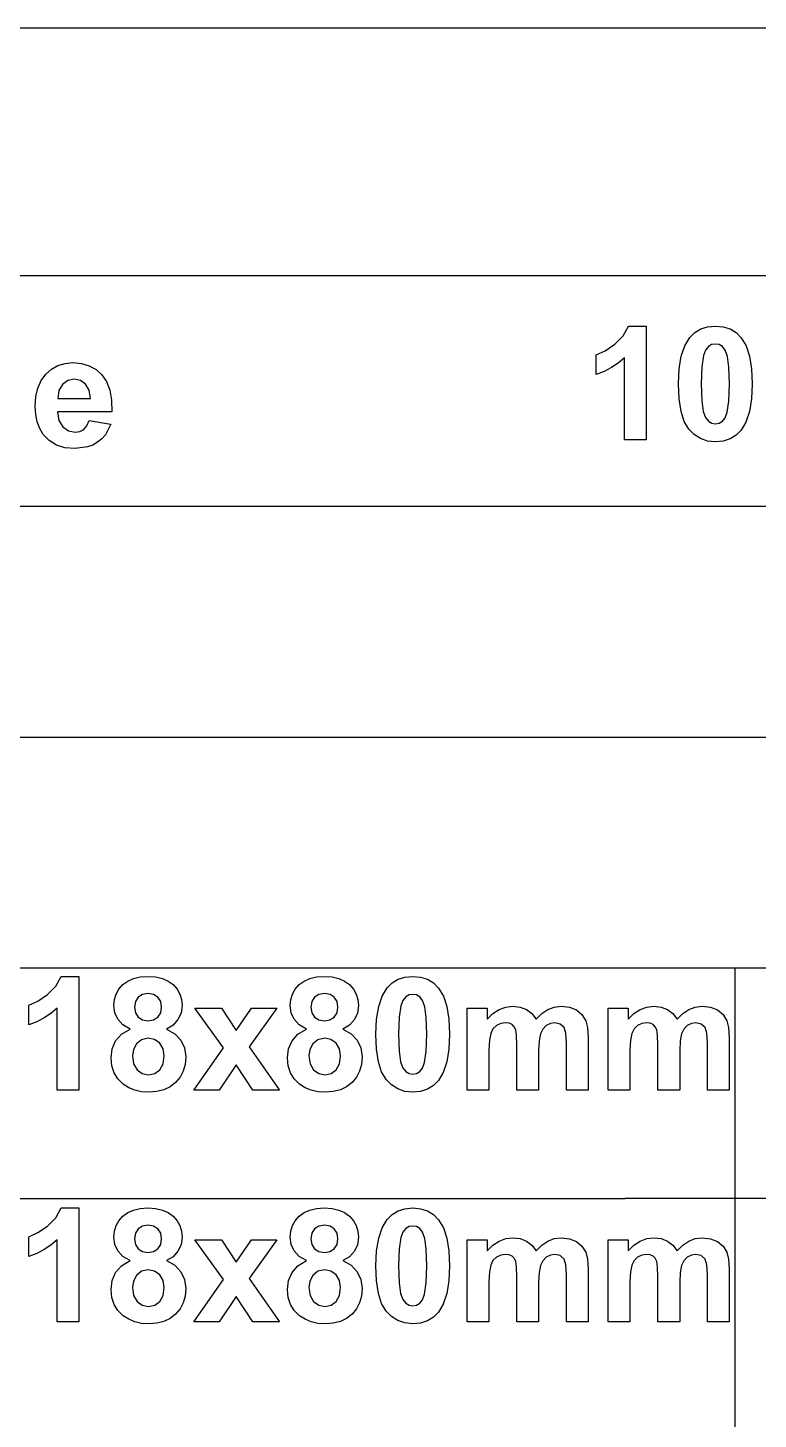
# Model space of a CAD drawing. Header units: metres. Extents: x 298 to 6408, y -126 to 1371.
# Drawn here: x 4341.4 to 4594.4, y 732.8 to 1215.3 of the extents above; entities that cross this region are included whole.
import ezdxf

# ---------------------------------------------------------------- set-up
doc = ezdxf.new("R2010")
doc.units = ezdxf.units.M

msp = doc.modelspace()

# ---------------------------------------------------------------- linework, layer by layer
at = {"layer": '1028mm x 80mm'}
for p, q in [((4547.59, 1108.49), (4549.42, 1111.86)), ((4549.42, 1111.86), (4555.54, 1111.86)), ((4555.54, 1111.86), (4555.54, 1072.37)), ((4572.4, 1109.6), (4574.47, 1110.86)), ((4574.47, 1110.86), (4576.85, 1111.61)), ((4576.85, 1111.61), (4579.55, 1111.86)), ((4579.55, 1111.86), (4582.25, 1111.61)), ((4582.25, 1111.61), (4584.64, 1110.84)), ((4584.64, 1110.84), (4586.72, 1109.57)), ((4541.34, 1103.31), (4544.67, 1105.57)), ((4544.67, 1105.57), (4547.59, 1108.49)), ((4567.74, 1101.4), (4568.95, 1105.01)), ((4568.95, 1105.01), (4570.64, 1107.84)), ((4570.64, 1107.84), (4572.4, 1109.6)), ((4578.25, 1105.4), (4577.11, 1104.74)), ((4579.55, 1105.61), (4578.25, 1105.4)), ((4580.84, 1105.4), (4579.55, 1105.61)), ((4581.98, 1104.74), (4580.84, 1105.4)), ((4586.72, 1109.57), (4588.48, 1107.79)), ((4588.48, 1107.79), (4590.16, 1104.97)), ((4590.16, 1104.97), (4591.36, 1101.37)), ((4538.26, 1101.91), (4541.34, 1103.31)), ((4538.26, 1095.07), (4538.26, 1101.91)), ((4548, 1100.78), (4545.84, 1098.98)), ((4548, 1072.37), (4548, 1100.78)), ((4567.02, 1097.01), (4567.74, 1101.4)), ((4575.44, 1101.62), (4574.86, 1097.69)), ((4576.16, 1103.52), (4575.44, 1101.62)), ((4577.11, 1104.74), (4576.16, 1103.52)), ((4582.95, 1103.44), (4581.98, 1104.74)), ((4583.73, 1101.28), (4582.95, 1103.44)), ((4584.26, 1097.61), (4583.73, 1101.28)), ((4591.36, 1101.37), (4592.08, 1096.97)), ((4540.97, 1096.12), (4538.26, 1095.07)), ((4543.5, 1097.42), (4540.97, 1096.12)), ((4545.84, 1098.98), (4543.5, 1097.42)), ((4566.78, 1091.85), (4567.02, 1097.01)), ((4574.86, 1097.69), (4574.67, 1091.77)), ((4584.43, 1091.77), (4584.26, 1097.61)), ((4592.08, 1096.97), (4592.32, 1091.77)), ((4567, 1086.62), (4566.78, 1091.85)), ((4574.67, 1091.77), (4574.84, 1085.93)), ((4584.24, 1085.85), (4584.43, 1091.77)), ((4592.32, 1091.77), (4592.08, 1086.58)), ((4567.66, 1082.26), (4567, 1086.62)), ((4574.84, 1085.93), (4575.36, 1082.26)), ((4583.65, 1081.95), (4584.24, 1085.85)), ((4592.08, 1086.58), (4591.35, 1082.18)), ((4568.76, 1078.75), (4567.66, 1082.26)), ((4575.36, 1082.26), (4576.15, 1080.1)), ((4582.94, 1080.04), (4583.65, 1081.95)), ((4591.35, 1082.18), (4590.15, 1078.56)), ((4570.29, 1076.12), (4568.76, 1078.75)), ((4572.19, 1074.19), (4570.29, 1076.12)), ((4576.15, 1080.1), (4577.12, 1078.81)), ((4577.12, 1078.81), (4578.26, 1078.17)), ((4578.26, 1078.17), (4579.55, 1077.95)), ((4579.55, 1077.95), (4580.84, 1078.17)), ((4580.84, 1078.17), (4581.99, 1078.83)), ((4581.99, 1078.83), (4582.94, 1080.04)), ((4590.15, 1078.56), (4588.46, 1075.73)), ((4555.54, 1072.37), (4548, 1072.37)), ((4574.36, 1072.81), (4572.19, 1074.19)), ((4576.82, 1071.98), (4574.36, 1072.81)), ((4579.55, 1071.7), (4576.82, 1071.98)), ((4582.25, 1071.95), (4579.55, 1071.7)), ((4584.63, 1072.71), (4582.25, 1071.95)), ((4586.7, 1073.97), (4584.63, 1072.71)), ((4588.46, 1075.73), (4586.7, 1073.97))]:
    msp.add_line(p, q, dxfattribs=at)
at = {"layer": '618x80mm'}
for p, q in [((4351.07, 882.96), (4352.9, 886.33)), ((4352.9, 886.33), (4359.01, 886.33)), ((4359.01, 886.33), (4359.01, 846.84)), ((4372.89, 881.92), (4374.24, 883.45)), ((4374.24, 883.45), (4375.94, 884.71)), ((4375.94, 884.71), (4377.96, 885.61)), ((4377.96, 885.61), (4380.3, 886.15)), ((4380.3, 886.15), (4382.97, 886.33)), ((4382.97, 886.33), (4385.62, 886.15)), ((4385.62, 886.15), (4387.95, 885.61)), ((4387.95, 885.61), (4389.97, 884.71)), ((4389.97, 884.71), (4391.68, 883.45)), ((4391.68, 883.45), (4393.03, 881.92)), ((4434.01, 881.92), (4435.35, 883.45)), ((4435.35, 883.45), (4437.05, 884.71)), ((4437.05, 884.71), (4439.07, 885.61)), ((4439.07, 885.61), (4441.41, 886.15)), ((4441.41, 886.15), (4444.08, 886.33)), ((4444.08, 886.33), (4446.73, 886.15)), ((4446.73, 886.15), (4449.06, 885.61)), ((4449.06, 885.61), (4451.08, 884.71)), ((4451.08, 884.71), (4452.79, 883.45)), ((4452.79, 883.45), (4454.14, 881.92)), ((4465.79, 882.3), (4467.54, 884.06)), ((4467.54, 884.06), (4469.61, 885.32)), ((4469.61, 885.32), (4471.99, 886.07)), ((4471.99, 886.07), (4474.69, 886.33)), ((4474.69, 886.33), (4477.39, 886.07)), ((4477.39, 886.07), (4479.78, 885.31)), ((4479.78, 885.31), (4481.86, 884.03)), ((4481.86, 884.03), (4483.63, 882.25)), ((4344.81, 877.77), (4348.15, 880.03)), ((4348.15, 880.03), (4351.07, 882.96)), ((4371.17, 876.18), (4371.36, 878.29)), ((4371.36, 878.29), (4371.93, 880.2)), ((4371.93, 880.2), (4372.89, 881.92)), ((4379.59, 879.06), (4378.62, 877.56)), ((4381.1, 880.02), (4379.59, 879.06)), ((4383.05, 880.34), (4381.1, 880.02)), ((4384.94, 880.02), (4383.05, 880.34)), ((4386.42, 879.07), (4384.94, 880.02)), ((4387.37, 877.58), (4386.42, 879.07)), ((4393.03, 881.92), (4394, 880.2)), ((4394, 880.2), (4394.58, 878.29)), ((4394.58, 878.29), (4394.77, 876.18)), ((4432.28, 876.18), (4432.47, 878.29)), ((4432.47, 878.29), (4433.05, 880.2)), ((4433.05, 880.2), (4434.01, 881.92)), ((4440.7, 879.06), (4439.74, 877.56)), ((4442.21, 880.02), (4440.7, 879.06)), ((4444.16, 880.34), (4442.21, 880.02)), ((4446.05, 880.02), (4444.16, 880.34)), ((4447.53, 879.07), (4446.05, 880.02)), ((4448.49, 877.58), (4447.53, 879.07)), ((4454.14, 881.92), (4455.11, 880.2)), ((4455.11, 880.2), (4455.69, 878.29)), ((4455.69, 878.29), (4455.89, 876.18)), ((4462.89, 875.86), (4464.1, 879.47)), ((4464.1, 879.47), (4465.79, 882.3)), ((4472.25, 879.2), (4471.3, 877.99)), ((4473.4, 879.86), (4472.25, 879.2)), ((4474.69, 880.07), (4473.4, 879.86)), ((4475.98, 879.86), (4474.69, 880.07)), ((4477.12, 879.2), (4475.98, 879.86)), ((4478.09, 877.9), (4477.12, 879.2)), ((4483.63, 882.25), (4485.31, 879.44)), ((4485.31, 879.44), (4486.5, 875.83)), ((4341.74, 876.37), (4344.81, 877.77)), ((4341.74, 869.53), (4341.74, 876.37)), ((4349.32, 873.44), (4346.97, 871.89)), ((4351.47, 875.25), (4349.32, 873.44)), ((4351.47, 846.84), (4351.47, 875.25)), ((4371.5, 873.71), (4371.17, 876.18)), ((4372.49, 871.45), (4371.5, 873.71)), ((4378.62, 877.56), (4378.3, 875.65)), ((4378.3, 875.65), (4378.62, 873.64)), ((4378.62, 873.64), (4379.58, 872.13)), ((4386.4, 872.15), (4387.37, 873.67)), ((4387.69, 875.67), (4387.37, 877.58)), ((4387.37, 873.67), (4387.69, 875.67)), ((4394.42, 873.6), (4393.35, 871.32)), ((4394.77, 876.18), (4394.42, 873.6)), ((4409.1, 861.51), (4399.25, 875.33)), ((4399.25, 875.33), (4408.46, 875.33)), ((4408.46, 875.33), (4413.5, 867.49)), ((4413.5, 867.49), (4418.81, 875.33)), ((4427.66, 875.33), (4418.01, 861.83)), ((4418.81, 875.33), (4427.66, 875.33)), ((4432.61, 873.71), (4432.28, 876.18)), ((4433.61, 871.45), (4432.61, 873.71)), ((4439.74, 877.56), (4439.42, 875.65)), ((4439.42, 875.65), (4439.73, 873.64)), ((4439.73, 873.64), (4440.69, 872.13)), ((4447.52, 872.15), (4448.48, 873.67)), ((4448.48, 873.67), (4448.8, 875.67)), ((4448.8, 875.67), (4448.49, 877.58)), ((4455.53, 873.6), (4454.47, 871.32)), ((4455.89, 876.18), (4455.53, 873.6)), ((4462.17, 871.48), (4462.89, 875.86)), ((4470.59, 876.08), (4470.01, 872.15)), ((4471.3, 877.99), (4470.59, 876.08)), ((4478.88, 875.74), (4478.09, 877.9)), ((4479.4, 872.07), (4478.88, 875.74)), ((4486.5, 875.83), (4487.22, 871.43)), ((4493.55, 875.33), (4500.5, 875.33)), ((4493.55, 846.84), (4493.55, 875.33)), ((4500.5, 875.33), (4500.5, 871.44)), ((4500.5, 871.44), (4502.46, 873.42)), ((4502.46, 873.42), (4504.59, 874.84)), ((4504.59, 874.84), (4506.9, 875.69)), ((4506.9, 875.69), (4509.38, 875.97)), ((4509.38, 875.97), (4511.94, 875.69)), ((4511.94, 875.69), (4514.13, 874.84)), ((4514.13, 874.84), (4515.96, 873.43)), ((4515.96, 873.43), (4517.43, 871.44)), ((4517.43, 871.44), (4519.38, 873.43)), ((4519.38, 873.43), (4521.48, 874.84)), ((4521.48, 874.84), (4523.73, 875.69)), ((4523.73, 875.69), (4526.12, 875.97)), ((4526.12, 875.97), (4529.02, 875.65)), ((4529.02, 875.65), (4531.43, 874.7)), ((4531.43, 874.7), (4533.33, 873.12)), ((4542.41, 875.33), (4549.35, 875.33)), ((4542.41, 846.84), (4542.41, 875.33)), ((4549.35, 875.33), (4549.35, 871.44)), ((4549.35, 871.44), (4551.31, 873.42)), ((4551.31, 873.42), (4553.44, 874.84)), ((4553.44, 874.84), (4555.75, 875.69)), ((4555.75, 875.69), (4558.23, 875.97)), ((4558.23, 875.97), (4560.79, 875.69)), ((4560.79, 875.69), (4562.98, 874.84)), ((4562.98, 874.84), (4564.81, 873.43)), ((4564.81, 873.43), (4566.28, 871.44)), ((4566.28, 871.44), (4568.23, 873.43)), ((4568.23, 873.43), (4570.33, 874.84)), ((4570.33, 874.84), (4572.58, 875.69)), ((4572.58, 875.69), (4574.98, 875.97)), ((4574.98, 875.97), (4577.87, 875.65)), ((4577.87, 875.65), (4580.29, 874.7)), ((4580.29, 874.7), (4582.19, 873.12)), ((4344.45, 870.58), (4341.74, 869.53)), ((4346.97, 871.89), (4344.45, 870.58)), ((4374.22, 869.52), (4372.49, 871.45)), ((4376.75, 868.06), (4374.22, 869.52)), ((4379.58, 872.13), (4381.06, 871.19)), ((4381.06, 871.19), (4382.97, 870.87)), ((4382.97, 870.87), (4384.9, 871.19)), ((4384.9, 871.19), (4386.4, 872.15)), ((4391.64, 869.43), (4389.35, 868.06)), ((4393.35, 871.32), (4391.64, 869.43)), ((4435.33, 869.52), (4433.61, 871.45)), ((4437.86, 868.06), (4435.33, 869.52)), ((4440.69, 872.13), (4442.18, 871.19)), ((4442.18, 871.19), (4444.08, 870.87)), ((4444.08, 870.87), (4446.01, 871.19)), ((4446.01, 871.19), (4447.52, 872.15)), ((4452.76, 869.43), (4450.47, 868.06)), ((4454.47, 871.32), (4452.76, 869.43)), ((4461.92, 866.31), (4462.17, 871.48)), ((4470.01, 872.15), (4469.81, 866.23)), ((4479.58, 866.23), (4479.4, 872.07)), ((4487.22, 871.43), (4487.46, 866.23)), ((4503.69, 869.26), (4502.5, 868.12)), ((4505.18, 869.97), (4503.69, 869.26)), ((4506.83, 870.2), (4505.18, 869.97)), ((4508.13, 870.05), (4506.83, 870.2)), ((4509.13, 869.61), (4508.13, 870.05)), ((4509.86, 868.87), (4509.13, 869.61)), ((4510.37, 867.81), (4509.86, 868.87)), ((4520.94, 869.24), (4519.74, 868.05)), ((4522.39, 869.96), (4520.94, 869.24)), ((4523.92, 870.2), (4522.39, 869.96)), ((4525.81, 869.8), (4523.92, 870.2)), ((4527.14, 868.59), (4525.81, 869.8)), ((4527.73, 866.61), (4527.14, 868.59)), ((4533.33, 873.12), (4534.68, 870.95)), ((4534.68, 870.95), (4535.26, 868.57)), ((4535.26, 868.57), (4535.46, 865.05)), ((4552.55, 869.26), (4551.35, 868.12)), ((4554.03, 869.97), (4552.55, 869.26)), ((4555.69, 870.2), (4554.03, 869.97)), ((4556.98, 870.05), (4555.69, 870.2)), ((4557.98, 869.61), (4556.98, 870.05)), ((4558.71, 868.87), (4557.98, 869.61)), ((4559.23, 867.81), (4558.71, 868.87)), ((4569.8, 869.24), (4568.6, 868.05)), ((4571.24, 869.96), (4569.8, 869.24)), ((4572.78, 870.2), (4571.24, 869.96)), ((4574.67, 869.8), (4572.78, 870.2)), ((4575.99, 868.59), (4574.67, 869.8)), ((4576.58, 866.61), (4575.99, 868.59)), ((4582.19, 873.12), (4583.53, 870.95)), ((4583.53, 870.95), (4584.12, 868.57)), ((4584.12, 868.57), (4584.31, 865.05)), ((4370.57, 861.14), (4371.76, 863.94)), ((4371.76, 863.94), (4373.79, 866.3)), ((4373.79, 866.3), (4376.75, 868.06)), ((4380.67, 864.36), (4378.96, 862.93)), ((4383.08, 864.84), (4380.67, 864.36)), ((4385.26, 864.42), (4383.08, 864.84)), ((4387.02, 863.16), (4385.26, 864.42)), ((4389.35, 868.06), (4392.24, 866.44)), ((4392.24, 866.44), (4394.33, 864.22)), ((4394.33, 864.22), (4395.61, 861.5)), ((4431.68, 861.14), (4432.87, 863.94)), ((4432.87, 863.94), (4434.91, 866.3)), ((4434.91, 866.3), (4437.86, 868.06)), ((4441.78, 864.36), (4440.07, 862.93)), ((4444.19, 864.84), (4441.78, 864.36)), ((4446.37, 864.42), (4444.19, 864.84)), ((4448.13, 863.16), (4446.37, 864.42)), ((4450.47, 868.06), (4453.35, 866.44)), ((4453.35, 866.44), (4455.44, 864.22)), ((4455.44, 864.22), (4456.72, 861.5)), ((4462.14, 861.08), (4461.92, 866.31)), ((4469.81, 866.23), (4469.99, 860.39)), ((4479.38, 860.32), (4479.58, 866.23)), ((4487.46, 866.23), (4487.22, 861.04)), ((4501.24, 864.2), (4501.09, 860.68)), ((4501.7, 866.55), (4501.24, 864.2)), ((4502.5, 868.12), (4501.7, 866.55)), ((4510.68, 865.87), (4510.37, 867.81)), ((4510.78, 862.45), (4510.68, 865.87)), ((4518.47, 864), (4518.32, 860.52)), ((4518.93, 866.41), (4518.47, 864)), ((4519.74, 868.05), (4518.93, 866.41)), ((4527.92, 863.12), (4527.73, 866.61)), ((4535.46, 865.05), (4535.46, 846.84)), ((4550.1, 864.2), (4549.95, 860.68)), ((4550.55, 866.55), (4550.1, 864.2)), ((4551.35, 868.12), (4550.55, 866.55)), ((4559.53, 865.87), (4559.23, 867.81)), ((4559.63, 862.45), (4559.53, 865.87)), ((4567.32, 864), (4567.17, 860.52)), ((4567.79, 866.41), (4567.32, 864)), ((4568.6, 868.05), (4567.79, 866.41)), ((4576.77, 863.12), (4576.58, 866.61)), ((4584.31, 865.05), (4584.31, 846.84)), ((4370.17, 858.08), (4370.57, 861.14)), ((4377.94, 860.95), (4377.6, 858.8)), ((4378.96, 862.93), (4377.94, 860.95)), ((4388.19, 861.21), (4387.02, 863.16)), ((4388.58, 858.72), (4388.19, 861.21)), ((4395.61, 861.5), (4396.03, 858.4)), ((4398.83, 846.84), (4409.1, 861.51)), ((4418.01, 861.83), (4428.55, 846.84)), ((4431.29, 858.08), (4431.68, 861.14)), ((4439.06, 860.95), (4438.72, 858.8)), ((4440.07, 862.93), (4439.06, 860.95)), ((4449.3, 861.21), (4448.13, 863.16)), ((4449.69, 858.72), (4449.3, 861.21)), ((4456.72, 861.5), (4457.15, 858.4)), ((4462.8, 856.72), (4462.14, 861.08)), ((4469.99, 860.39), (4470.51, 856.72)), ((4478.8, 856.41), (4479.38, 860.32)), ((4487.22, 861.04), (4486.5, 856.64)), ((4501.09, 860.68), (4501.09, 846.84)), ((4510.78, 846.84), (4510.78, 862.45)), ((4518.32, 860.52), (4518.32, 846.84)), ((4527.92, 846.84), (4527.92, 863.12)), ((4549.95, 860.68), (4549.95, 846.84)), ((4559.63, 846.84), (4559.63, 862.45)), ((4567.17, 860.52), (4567.17, 846.84)), ((4576.77, 846.84), (4576.77, 863.12)), ((4370.44, 855.33), (4370.17, 858.08)), ((4371.23, 852.9), (4370.44, 855.33)), ((4377.6, 858.8), (4378, 856.03)), ((4378, 856.03), (4379.2, 853.94)), ((4387.05, 853.88), (4388.19, 855.93)), ((4388.19, 855.93), (4388.58, 858.72)), ((4395.82, 855.8), (4395.17, 853.46)), ((4396.03, 858.4), (4395.82, 855.8)), ((4413.5, 855.66), (4407.65, 846.84)), ((4419.29, 846.84), (4413.5, 855.66)), ((4431.55, 855.33), (4431.29, 858.08)), ((4432.34, 852.9), (4431.55, 855.33)), ((4438.72, 858.8), (4439.12, 856.03)), ((4439.12, 856.03), (4440.31, 853.94)), ((4448.16, 853.88), (4449.31, 855.93)), ((4449.31, 855.93), (4449.69, 858.72)), ((4456.93, 855.8), (4456.28, 853.46)), ((4457.15, 858.4), (4456.93, 855.8)), ((4463.9, 853.22), (4462.8, 856.72)), ((4470.51, 856.72), (4471.3, 854.56)), ((4471.3, 854.56), (4472.27, 853.27)), ((4477.13, 853.29), (4478.09, 854.5)), ((4478.09, 854.5), (4478.8, 856.41)), ((4486.5, 856.64), (4485.29, 853.02)), ((4372.54, 850.77), (4371.23, 852.9)), ((4374.39, 848.95), (4372.54, 850.77)), ((4379.2, 853.94), (4380.99, 852.64)), ((4380.99, 852.64), (4383.18, 852.2)), ((4383.18, 852.2), (4385.32, 852.62)), ((4385.32, 852.62), (4387.05, 853.88)), ((4392.56, 849.54), (4390.68, 848.05)), ((4394.08, 851.38), (4392.56, 849.54)), ((4395.17, 853.46), (4394.08, 851.38)), ((4433.66, 850.77), (4432.34, 852.9)), ((4435.5, 848.95), (4433.66, 850.77)), ((4440.31, 853.94), (4442.11, 852.64)), ((4442.11, 852.64), (4444.3, 852.2)), ((4444.3, 852.2), (4446.43, 852.62)), ((4446.43, 852.62), (4448.16, 853.88)), ((4453.67, 849.54), (4451.79, 848.05)), ((4455.19, 851.38), (4453.67, 849.54)), ((4456.28, 853.46), (4455.19, 851.38)), ((4465.44, 850.58), (4463.9, 853.22)), ((4467.33, 848.65), (4465.44, 850.58)), ((4472.27, 853.27), (4473.4, 852.63)), ((4473.4, 852.63), (4474.69, 852.42)), ((4474.69, 852.42), (4475.99, 852.63)), ((4475.99, 852.63), (4477.13, 853.29)), ((4483.6, 850.19), (4481.85, 848.43)), ((4485.29, 853.02), (4483.6, 850.19)), ((4359.01, 846.84), (4351.47, 846.84)), ((4376.28, 847.72), (4374.39, 848.95)), ((4378.4, 846.84), (4376.28, 847.72)), ((4380.75, 846.31), (4378.4, 846.84)), ((4383.32, 846.14), (4380.75, 846.31)), ((4386.06, 846.35), (4383.32, 846.14)), ((4388.51, 846.99), (4386.06, 846.35)), ((4390.68, 848.05), (4388.51, 846.99)), ((4407.65, 846.84), (4398.83, 846.84)), ((4428.55, 846.84), (4419.29, 846.84)), ((4437.39, 847.72), (4435.5, 848.95)), ((4439.52, 846.84), (4437.39, 847.72)), ((4441.86, 846.31), (4439.52, 846.84)), ((4444.43, 846.14), (4441.86, 846.31)), ((4447.17, 846.35), (4444.43, 846.14)), ((4449.63, 846.99), (4447.17, 846.35)), ((4451.79, 848.05), (4449.63, 846.99)), ((4469.51, 847.27), (4467.33, 848.65)), ((4471.96, 846.44), (4469.51, 847.27)), ((4474.69, 846.16), (4471.96, 846.44)), ((4477.39, 846.42), (4474.69, 846.16)), ((4479.78, 847.17), (4477.39, 846.42)), ((4481.85, 848.43), (4479.78, 847.17)), ((4501.09, 846.84), (4493.55, 846.84)), ((4518.32, 846.84), (4510.78, 846.84)), ((4535.46, 846.84), (4527.92, 846.84)), ((4549.95, 846.84), (4542.41, 846.84)), ((4567.17, 846.84), (4559.63, 846.84)), ((4584.31, 846.84), (4576.77, 846.84)), ((4351.07, 802.63), (4352.9, 806)), ((4352.9, 806), (4359.01, 806)), ((4359.01, 806), (4359.01, 766.51)), ((4377.96, 805.28), (4380.3, 805.82)), ((4380.3, 805.82), (4382.97, 806)), ((4382.97, 806), (4385.62, 805.82)), ((4385.62, 805.82), (4387.95, 805.28)), ((4439.07, 805.28), (4441.41, 805.82)), ((4441.41, 805.82), (4444.08, 806)), ((4444.08, 806), (4446.73, 805.82)), ((4446.73, 805.82), (4449.06, 805.28)), ((4471.99, 805.74), (4474.69, 806)), ((4474.69, 806), (4477.39, 805.74)), ((4348.15, 799.7), (4351.07, 802.63)), ((4371.93, 799.87), (4372.89, 801.59)), ((4372.89, 801.59), (4374.24, 803.12)), ((4374.24, 803.12), (4375.94, 804.38)), ((4375.94, 804.38), (4377.96, 805.28)), ((4387.95, 805.28), (4389.97, 804.38)), ((4389.97, 804.38), (4391.68, 803.12)), ((4391.68, 803.12), (4393.03, 801.59)), ((4393.03, 801.59), (4394, 799.87)), ((4433.05, 799.87), (4434.01, 801.59)), ((4434.01, 801.59), (4435.35, 803.12)), ((4435.35, 803.12), (4437.05, 804.38)), ((4437.05, 804.38), (4439.07, 805.28)), ((4449.06, 805.28), (4451.08, 804.38)), ((4451.08, 804.38), (4452.79, 803.12)), ((4452.79, 803.12), (4454.14, 801.59)), ((4454.14, 801.59), (4455.11, 799.87)), ((4464.1, 799.14), (4465.79, 801.97)), ((4465.79, 801.97), (4467.54, 803.73)), ((4467.54, 803.73), (4469.61, 804.99)), ((4469.61, 804.99), (4471.99, 805.74)), ((4477.39, 805.74), (4479.78, 804.98)), ((4479.78, 804.98), (4481.86, 803.7)), ((4481.86, 803.7), (4483.63, 801.92)), ((4483.63, 801.92), (4485.31, 799.11)), ((4341.74, 796.04), (4344.81, 797.44)), ((4344.81, 797.44), (4348.15, 799.7)), ((4371.17, 795.85), (4371.36, 797.96)), ((4371.36, 797.96), (4371.93, 799.87)), ((4378.62, 797.23), (4378.3, 795.32)), ((4379.59, 798.73), (4378.62, 797.23)), ((4381.1, 799.69), (4379.59, 798.73)), ((4383.05, 800.01), (4381.1, 799.69)), ((4384.94, 799.69), (4383.05, 800.01)), ((4386.42, 798.74), (4384.94, 799.69)), ((4387.37, 797.25), (4386.42, 798.74)), ((4387.69, 795.34), (4387.37, 797.25)), ((4394, 799.87), (4394.58, 797.96)), ((4394.58, 797.96), (4394.77, 795.85)), ((4432.28, 795.85), (4432.47, 797.96)), ((4432.47, 797.96), (4433.05, 799.87)), ((4439.74, 797.23), (4439.42, 795.32)), ((4440.7, 798.73), (4439.74, 797.23)), ((4442.21, 799.69), (4440.7, 798.73)), ((4444.16, 800.01), (4442.21, 799.69)), ((4446.05, 799.69), (4444.16, 800.01)), ((4447.53, 798.74), (4446.05, 799.69)), ((4448.49, 797.25), (4447.53, 798.74)), ((4448.8, 795.34), (4448.49, 797.25)), ((4455.11, 799.87), (4455.69, 797.96)), ((4455.69, 797.96), (4455.89, 795.85)), ((4462.89, 795.53), (4464.1, 799.14)), ((4471.3, 797.66), (4470.59, 795.75)), ((4472.25, 798.87), (4471.3, 797.66)), ((4473.4, 799.53), (4472.25, 798.87)), ((4474.69, 799.74), (4473.4, 799.53)), ((4475.98, 799.53), (4474.69, 799.74)), ((4477.12, 798.87), (4475.98, 799.53)), ((4478.09, 797.57), (4477.12, 798.87)), ((4478.88, 795.41), (4478.09, 797.57)), ((4485.31, 799.11), (4486.5, 795.5)), ((4341.74, 789.2), (4341.74, 796.04)), ((4346.97, 791.56), (4344.45, 790.25)), ((4349.32, 793.11), (4346.97, 791.56)), ((4351.47, 794.92), (4349.32, 793.11)), ((4351.47, 766.51), (4351.47, 794.92)), ((4371.5, 793.38), (4371.17, 795.85)), ((4372.49, 791.12), (4371.5, 793.38)), ((4378.3, 795.32), (4378.62, 793.31)), ((4378.62, 793.31), (4379.58, 791.8)), ((4379.58, 791.8), (4381.06, 790.86)), ((4384.9, 790.86), (4386.4, 791.82)), ((4386.4, 791.82), (4387.37, 793.34)), ((4387.37, 793.34), (4387.69, 795.34)), ((4394.42, 793.27), (4393.35, 790.99)), ((4394.77, 795.85), (4394.42, 793.27)), ((4409.1, 781.18), (4399.25, 795)), ((4399.25, 795), (4408.46, 795)), ((4408.46, 795), (4413.5, 787.16)), ((4413.5, 787.16), (4418.81, 795)), ((4427.66, 795), (4418.01, 781.5)), ((4418.81, 795), (4427.66, 795)), ((4432.61, 793.38), (4432.28, 795.85)), ((4433.61, 791.12), (4432.61, 793.38)), ((4439.42, 795.32), (4439.73, 793.31)), ((4439.73, 793.31), (4440.69, 791.8)), ((4440.69, 791.8), (4442.18, 790.86)), ((4446.01, 790.86), (4447.52, 791.82)), ((4447.52, 791.82), (4448.48, 793.34)), ((4448.48, 793.34), (4448.8, 795.34)), ((4455.53, 793.27), (4454.47, 790.99)), ((4455.89, 795.85), (4455.53, 793.27)), ((4462.17, 791.15), (4462.89, 795.53)), ((4470.01, 791.82), (4469.81, 785.9)), ((4470.59, 795.75), (4470.01, 791.82)), ((4479.4, 791.74), (4478.88, 795.41)), ((4479.58, 785.9), (4479.4, 791.74)), ((4486.5, 795.5), (4487.22, 791.1)), ((4493.55, 795), (4500.5, 795)), ((4493.55, 766.51), (4493.55, 795)), ((4500.5, 795), (4500.5, 791.11)), ((4500.5, 791.11), (4502.46, 793.09)), ((4502.46, 793.09), (4504.59, 794.51)), ((4504.59, 794.51), (4506.9, 795.36)), ((4506.9, 795.36), (4509.38, 795.64)), ((4509.38, 795.64), (4511.94, 795.36)), ((4511.94, 795.36), (4514.13, 794.51)), ((4514.13, 794.51), (4515.96, 793.1)), ((4515.96, 793.1), (4517.43, 791.11)), ((4517.43, 791.11), (4519.38, 793.1)), ((4519.38, 793.1), (4521.48, 794.51)), ((4521.48, 794.51), (4523.73, 795.36)), ((4523.73, 795.36), (4526.12, 795.64)), ((4526.12, 795.64), (4529.02, 795.32)), ((4529.02, 795.32), (4531.43, 794.37)), ((4531.43, 794.37), (4533.33, 792.79)), ((4533.33, 792.79), (4534.68, 790.62)), ((4542.41, 795), (4549.35, 795)), ((4542.41, 766.51), (4542.41, 795)), ((4549.35, 795), (4549.35, 791.11)), ((4549.35, 791.11), (4551.31, 793.09)), ((4551.31, 793.09), (4553.44, 794.51)), ((4553.44, 794.51), (4555.75, 795.36)), ((4555.75, 795.36), (4558.23, 795.64)), ((4558.23, 795.64), (4560.79, 795.36)), ((4560.79, 795.36), (4562.98, 794.51)), ((4562.98, 794.51), (4564.81, 793.1)), ((4564.81, 793.1), (4566.28, 791.11)), ((4566.28, 791.11), (4568.23, 793.1)), ((4568.23, 793.1), (4570.33, 794.51)), ((4570.33, 794.51), (4572.58, 795.36)), ((4572.58, 795.36), (4574.98, 795.64)), ((4574.98, 795.64), (4577.87, 795.32)), ((4577.87, 795.32), (4580.29, 794.37)), ((4580.29, 794.37), (4582.19, 792.79)), ((4582.19, 792.79), (4583.53, 790.62)), ((4344.45, 790.25), (4341.74, 789.2)), ((4374.22, 789.19), (4372.49, 791.12)), ((4373.79, 785.97), (4376.75, 787.73)), ((4376.75, 787.73), (4374.22, 789.19)), ((4381.06, 790.86), (4382.97, 790.54)), ((4382.97, 790.54), (4384.9, 790.86)), ((4391.64, 789.1), (4389.35, 787.73)), ((4389.35, 787.73), (4392.24, 786.11)), ((4393.35, 790.99), (4391.64, 789.1)), ((4435.33, 789.19), (4433.61, 791.12)), ((4434.91, 785.97), (4437.86, 787.73)), ((4437.86, 787.73), (4435.33, 789.19)), ((4442.18, 790.86), (4444.08, 790.54)), ((4444.08, 790.54), (4446.01, 790.86)), ((4452.76, 789.1), (4450.47, 787.73)), ((4450.47, 787.73), (4453.35, 786.11)), ((4454.47, 790.99), (4452.76, 789.1)), ((4461.92, 785.98), (4462.17, 791.15)), ((4487.22, 791.1), (4487.46, 785.9)), ((4502.5, 787.79), (4501.7, 786.22)), ((4503.69, 788.93), (4502.5, 787.79)), ((4505.18, 789.64), (4503.69, 788.93)), ((4506.83, 789.87), (4505.18, 789.64)), ((4508.13, 789.72), (4506.83, 789.87)), ((4509.13, 789.28), (4508.13, 789.72)), ((4509.86, 788.54), (4509.13, 789.28)), ((4510.37, 787.48), (4509.86, 788.54)), ((4510.68, 785.54), (4510.37, 787.48)), ((4519.74, 787.72), (4518.93, 786.08)), ((4520.94, 788.91), (4519.74, 787.72)), ((4522.39, 789.63), (4520.94, 788.91)), ((4523.92, 789.87), (4522.39, 789.63)), ((4525.81, 789.47), (4523.92, 789.87)), ((4527.14, 788.26), (4525.81, 789.47)), ((4527.73, 786.28), (4527.14, 788.26)), ((4534.68, 790.62), (4535.26, 788.24)), ((4535.26, 788.24), (4535.46, 784.72)), ((4551.35, 787.79), (4550.55, 786.22)), ((4552.55, 788.93), (4551.35, 787.79)), ((4554.03, 789.64), (4552.55, 788.93)), ((4555.69, 789.87), (4554.03, 789.64)), ((4556.98, 789.72), (4555.69, 789.87)), ((4557.98, 789.28), (4556.98, 789.72)), ((4558.71, 788.54), (4557.98, 789.28)), ((4559.23, 787.48), (4558.71, 788.54)), ((4559.53, 785.54), (4559.23, 787.48)), ((4568.6, 787.72), (4567.79, 786.08)), ((4569.8, 788.91), (4568.6, 787.72)), ((4571.24, 789.63), (4569.8, 788.91)), ((4572.78, 789.87), (4571.24, 789.63)), ((4574.67, 789.47), (4572.78, 789.87)), ((4575.99, 788.26), (4574.67, 789.47)), ((4576.58, 786.28), (4575.99, 788.26)), ((4583.53, 790.62), (4584.12, 788.24)), ((4584.12, 788.24), (4584.31, 784.72)), ((4370.57, 780.81), (4371.76, 783.61)), ((4371.76, 783.61), (4373.79, 785.97)), ((4378.96, 782.6), (4377.94, 780.62)), ((4380.67, 784.03), (4378.96, 782.6)), ((4383.08, 784.51), (4380.67, 784.03)), ((4385.26, 784.09), (4383.08, 784.51)), ((4387.02, 782.83), (4385.26, 784.09)), ((4388.19, 780.88), (4387.02, 782.83)), ((4392.24, 786.11), (4394.33, 783.89)), ((4394.33, 783.89), (4395.61, 781.17)), ((4431.68, 780.81), (4432.87, 783.61)), ((4432.87, 783.61), (4434.91, 785.97)), ((4440.07, 782.6), (4439.06, 780.62)), ((4441.78, 784.03), (4440.07, 782.6)), ((4444.19, 784.51), (4441.78, 784.03)), ((4446.37, 784.09), (4444.19, 784.51)), ((4448.13, 782.83), (4446.37, 784.09)), ((4449.3, 780.88), (4448.13, 782.83)), ((4453.35, 786.11), (4455.44, 783.89)), ((4455.44, 783.89), (4456.72, 781.17)), ((4462.14, 780.75), (4461.92, 785.98)), ((4469.81, 785.9), (4469.99, 780.06)), ((4479.38, 779.99), (4479.58, 785.9)), ((4487.46, 785.9), (4487.22, 780.71)), ((4501.24, 783.87), (4501.09, 780.35)), ((4501.7, 786.22), (4501.24, 783.87)), ((4510.78, 782.12), (4510.68, 785.54)), ((4510.78, 766.51), (4510.78, 782.12)), ((4518.47, 783.67), (4518.32, 780.19)), ((4518.93, 786.08), (4518.47, 783.67)), ((4527.92, 782.79), (4527.73, 786.28)), ((4527.92, 766.51), (4527.92, 782.79)), ((4535.46, 784.72), (4535.46, 766.51)), ((4550.1, 783.87), (4549.95, 780.35)), ((4550.55, 786.22), (4550.1, 783.87)), ((4559.63, 782.12), (4559.53, 785.54)), ((4559.63, 766.51), (4559.63, 782.12)), ((4567.32, 783.67), (4567.17, 780.19)), ((4567.79, 786.08), (4567.32, 783.67)), ((4576.77, 782.79), (4576.58, 786.28)), ((4576.77, 766.51), (4576.77, 782.79)), ((4584.31, 784.72), (4584.31, 766.51)), ((4370.17, 777.75), (4370.57, 780.81)), ((4370.44, 775), (4370.17, 777.75)), ((4377.94, 780.62), (4377.6, 778.47)), ((4377.6, 778.47), (4378, 775.7)), ((4388.58, 778.39), (4388.19, 780.88)), ((4388.19, 775.6), (4388.58, 778.39)), ((4395.61, 781.17), (4396.03, 778.07)), ((4396.03, 778.07), (4395.82, 775.47)), ((4398.83, 766.51), (4409.1, 781.18)), ((4418.01, 781.5), (4428.55, 766.51)), ((4431.29, 777.75), (4431.68, 780.81)), ((4431.55, 775), (4431.29, 777.75)), ((4439.06, 780.62), (4438.72, 778.47)), ((4438.72, 778.47), (4439.12, 775.7)), ((4449.69, 778.39), (4449.3, 780.88)), ((4449.31, 775.6), (4449.69, 778.39)), ((4456.72, 781.17), (4457.15, 778.07)), ((4457.15, 778.07), (4456.93, 775.47)), ((4462.8, 776.39), (4462.14, 780.75)), ((4469.99, 780.06), (4470.51, 776.39)), ((4478.8, 776.08), (4479.38, 779.99)), ((4487.22, 780.71), (4486.5, 776.31)), ((4501.09, 780.35), (4501.09, 766.51)), ((4518.32, 780.19), (4518.32, 766.51)), ((4549.95, 780.35), (4549.95, 766.51)), ((4567.17, 780.19), (4567.17, 766.51)), ((4371.23, 772.57), (4370.44, 775)), ((4372.54, 770.44), (4371.23, 772.57)), ((4378, 775.7), (4379.2, 773.61)), ((4379.2, 773.61), (4380.99, 772.31)), ((4380.99, 772.31), (4383.18, 771.87)), ((4383.18, 771.87), (4385.32, 772.29)), ((4385.32, 772.29), (4387.05, 773.55)), ((4387.05, 773.55), (4388.19, 775.6)), ((4395.17, 773.13), (4394.08, 771.05)), ((4395.82, 775.47), (4395.17, 773.13)), ((4413.5, 775.33), (4407.65, 766.51)), ((4419.29, 766.51), (4413.5, 775.33)), ((4432.34, 772.57), (4431.55, 775)), ((4433.66, 770.44), (4432.34, 772.57)), ((4439.12, 775.7), (4440.31, 773.61)), ((4440.31, 773.61), (4442.11, 772.31)), ((4442.11, 772.31), (4444.3, 771.87)), ((4444.3, 771.87), (4446.43, 772.29)), ((4446.43, 772.29), (4448.16, 773.55)), ((4448.16, 773.55), (4449.31, 775.6)), ((4456.28, 773.13), (4455.19, 771.05)), ((4456.93, 775.47), (4456.28, 773.13)), ((4463.9, 772.89), (4462.8, 776.39)), ((4465.44, 770.25), (4463.9, 772.89)), ((4470.51, 776.39), (4471.3, 774.23)), ((4471.3, 774.23), (4472.27, 772.94)), ((4472.27, 772.94), (4473.4, 772.3)), ((4473.4, 772.3), (4474.69, 772.09)), ((4474.69, 772.09), (4475.99, 772.3)), ((4475.99, 772.3), (4477.13, 772.96)), ((4477.13, 772.96), (4478.09, 774.17)), ((4478.09, 774.17), (4478.8, 776.08)), ((4485.29, 772.69), (4483.6, 769.86)), ((4486.5, 776.31), (4485.29, 772.69)), ((4374.39, 768.62), (4372.54, 770.44)), ((4376.28, 767.39), (4374.39, 768.62)), ((4378.4, 766.51), (4376.28, 767.39)), ((4390.68, 767.72), (4388.51, 766.66)), ((4392.56, 769.21), (4390.68, 767.72)), ((4394.08, 771.05), (4392.56, 769.21)), ((4435.5, 768.62), (4433.66, 770.44)), ((4437.39, 767.39), (4435.5, 768.62)), ((4439.52, 766.51), (4437.39, 767.39)), ((4451.79, 767.72), (4449.63, 766.66)), ((4453.67, 769.21), (4451.79, 767.72)), ((4455.19, 771.05), (4453.67, 769.21)), ((4467.33, 768.32), (4465.44, 770.25)), ((4469.51, 766.94), (4467.33, 768.32)), ((4481.85, 768.1), (4479.78, 766.84)), ((4483.6, 769.86), (4481.85, 768.1)), ((4359.01, 766.51), (4351.47, 766.51)), ((4380.75, 765.98), (4378.4, 766.51)), ((4383.32, 765.81), (4380.75, 765.98)), ((4386.06, 766.02), (4383.32, 765.81)), ((4388.51, 766.66), (4386.06, 766.02)), ((4407.65, 766.51), (4398.83, 766.51)), ((4428.55, 766.51), (4419.29, 766.51)), ((4441.86, 765.98), (4439.52, 766.51)), ((4444.43, 765.81), (4441.86, 765.98)), ((4447.17, 766.02), (4444.43, 765.81)), ((4449.63, 766.66), (4447.17, 766.02)), ((4471.96, 766.11), (4469.51, 766.94)), ((4474.69, 765.83), (4471.96, 766.11)), ((4477.39, 766.09), (4474.69, 765.83)), ((4479.78, 766.84), (4477.39, 766.09)), ((4501.09, 766.51), (4493.55, 766.51)), ((4518.32, 766.51), (4510.78, 766.51)), ((4535.46, 766.51), (4527.92, 766.51)), ((4549.95, 766.51), (4542.41, 766.51)), ((4567.17, 766.51), (4559.63, 766.51)), ((4584.31, 766.51), (4576.77, 766.51))]:
    msp.add_line(p, q, dxfattribs=at)
at = {"layer": 'A-Cross-Brace'}
for p, q in [((4347.58, 1095.14), (4349.56, 1096.89)), ((4349.56, 1096.89), (4351.78, 1098.15)), ((4351.78, 1098.15), (4354.24, 1098.9)), ((4354.24, 1098.9), (4356.95, 1099.15)), ((4356.95, 1099.15), (4359.96, 1098.89)), ((4359.96, 1098.89), (4362.63, 1098.1)), ((4362.63, 1098.1), (4364.98, 1096.79)), ((4364.98, 1096.79), (4366.98, 1094.95)), ((4344.81, 1090.36), (4345.96, 1092.94)), ((4345.96, 1092.94), (4347.58, 1095.14)), ((4353.33, 1091.58), (4352.12, 1089.46)), ((4355.15, 1092.93), (4353.33, 1091.58)), ((4357.4, 1093.38), (4355.15, 1092.93)), ((4359.54, 1092.96), (4357.4, 1093.38)), ((4361.32, 1091.68), (4359.54, 1092.96)), ((4362.55, 1089.58), (4361.32, 1091.68)), ((4366.98, 1094.95), (4368.58, 1092.57)), ((4368.58, 1092.57), (4369.7, 1089.64)), ((4343.88, 1084.05), (4344.11, 1087.39)), ((4344.11, 1087.39), (4344.81, 1090.36)), ((4352.12, 1089.46), (4351.74, 1086.7)), ((4351.74, 1086.7), (4363.01, 1086.7)), ((4363.01, 1086.7), (4362.55, 1089.58)), ((4369.7, 1089.64), (4370.34, 1086.14)), ((4370.34, 1086.14), (4370.49, 1082.09)), ((4344.06, 1081.21), (4343.88, 1084.05)), ((4344.59, 1078.63), (4344.06, 1081.21)), ((4370.49, 1082.09), (4351.61, 1082.09)), ((4351.61, 1082.09), (4352.1, 1079.11)), ((4345.47, 1076.3), (4344.59, 1078.63)), ((4346.7, 1074.23), (4345.47, 1076.3)), ((4352.1, 1079.11), (4353.43, 1076.87)), ((4353.43, 1076.87), (4355.39, 1075.47)), ((4360.76, 1075.97), (4361.82, 1077.23)), ((4361.82, 1077.23), (4362.58, 1079.08)), ((4362.58, 1079.08), (4370.09, 1077.82)), ((4370.09, 1077.82), (4368.22, 1074.18)), ((4348.72, 1072.1), (4346.7, 1074.23)), ((4351.23, 1070.58), (4348.72, 1072.1)), ((4355.39, 1075.47), (4357.78, 1075)), ((4357.78, 1075), (4359.41, 1075.25)), ((4359.41, 1075.25), (4360.76, 1075.97)), ((4365.52, 1071.53), (4363.86, 1070.59)), ((4366.98, 1072.73), (4365.52, 1071.53)), ((4368.22, 1074.18), (4366.98, 1072.73)), ((4354.22, 1069.67), (4351.23, 1070.58)), ((4357.7, 1069.37), (4354.22, 1069.67)), ((4362, 1069.91), (4357.7, 1069.37)), ((4363.86, 1070.59), (4362, 1069.91))]:
    msp.add_line(p, q, dxfattribs=at)
at = {"layer": 'Layer0'}
for p, q in [((3968.32, 1215.27), (5888.32, 1215.27)), ((4996.32, 1129.27), (3968.32, 1129.27)), ((4996.32, 1049.27), (3968.32, 1049.27)), ((3968.32, 969.27), (5386.32, 969.27)), ((3968.32, 889.27), (4586.32, 889.27)), ((4586.32, 889.27), (4586.32, 809.27)), ((4586.32, 889.27), (5386.32, 889.27)), ((3968.32, 809.27), (4548.28, 809.27)), ((4586.32, 809.27), (4548.28, 809.27)), ((4586.32, 809.27), (4586.32, 729.27)), ((4611.37, 809.27), (4586.32, 809.27))]:
    msp.add_line(p, q, dxfattribs=at)

doc.saveas('drawing.dxf')
